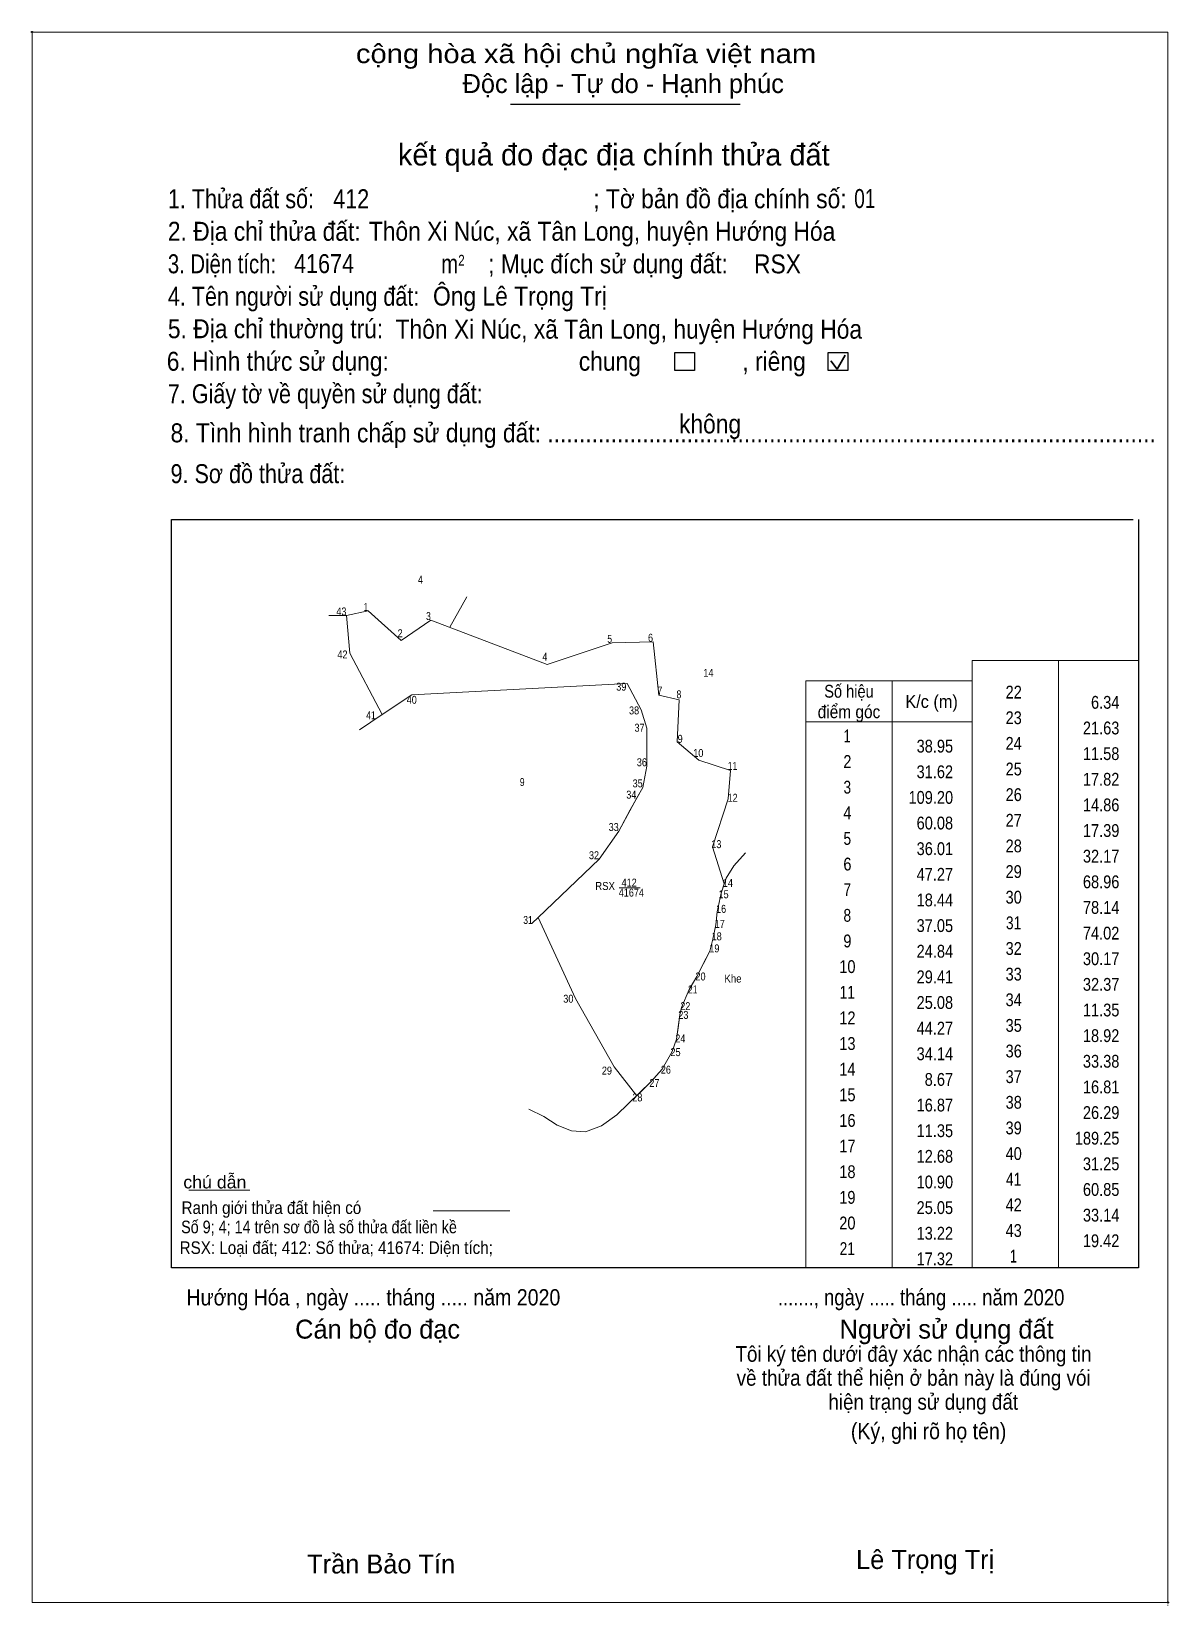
# Model space of a CAD drawing. Header units: metres. Extents: x 543978 to 545942, y 1838886 to 1841906.
# Drawn here: x 544944 to 545942, y 1840524 to 1841906 of the extents above; entities that cross this region are included whole.
import ezdxf
from ezdxf.enums import TextEntityAlignment as Align

# ---------------------------------------------------------------- set-up
doc = ezdxf.new("R2010")
doc.units = ezdxf.units.M
doc.header["$LTSCALE"] = 2
doc.header["$PDMODE"] = 32
doc.header["$PDSIZE"] = 1
for name, color, linetype, lineweight in [('17', 7, 'Continuous', 13), ('2', 7, 'Continuous', 25), ('28', 7, 'Continuous', 13), ('6', 7, 'Continuous', 13), ('63', 7, 'Continuous', 13)]:
    doc.layers.add(name, color=color, linetype=linetype, lineweight=lineweight)

msp = doc.modelspace()

# ---------------------------------------------------------------- linework, layer by layer
at = {"layer": '17'}
msp.add_line((545082.12, 1840888.9), (545135.57, 1840888.9), dxfattribs=at)
at = {"layer": '2'}
for p, q in [((545364.25, 1841842.06), (545565.77, 1841842.06)), ((545066.73, 1841477.42), (545910.39, 1841477.42)), ((545915.1, 1841477.42), (545915.1, 1840820.7))]:
    msp.add_line(p, q, dxfattribs=at)
at = {"layer": '2', "lineweight": 35}
for p, q in [((545645.32, 1841616.8), (545650.99, 1841609.42)), ((545650.99, 1841609.42), (545657.89, 1841621.77))]:
    msp.add_line(p, q, dxfattribs=at)
at = {"layer": '2', "lineweight": 13}
msp.add_lwpolyline([(544944.54, 1841905.28), (545941.05, 1841905.28), (545941.05, 1840526.98), (544944.54, 1840526.98)], close=True, dxfattribs=at)
at = {"layer": '2'}
for points in [[(545508.44, 1841624.16), (545525.56, 1841624.16), (545525.56, 1841608.2), (545508.44, 1841608.2)], [(545643.09, 1841624.16), (545660.21, 1841624.16), (545660.21, 1841608.2), (545643.09, 1841608.2)]]:
    msp.add_lwpolyline(points, close=True, dxfattribs=at)
msp.add_lwpolyline([(545915.1, 1840820.7), (545066.73, 1840820.7), (545066.73, 1841477.42)], dxfattribs=at)
for p in [(544944.54, 1841905.28), (545941.03, 1840526.98)]:
    msp.add_point(p, dxfattribs=at)
at = {"layer": '28'}
for p, q in [((545326.06, 1841409.54), (545311.03, 1841382.88)), ((545220.35, 1841393.26), (545204.83, 1841393.14)), ((545915.1, 1841353.88), (545769.3, 1841353.88)), ((545251.65, 1841306.39), (545277.66, 1841323.71)), ((545251.65, 1841306.39), (545231.79, 1841292.83)), ((545459.57, 1841154.17), (545478, 1841154.17)), ((545388.5, 1841128.16), (545383.37, 1841123.25)), ((545769.21, 1840820.61), (545623.41, 1840820.61))]:
    msp.add_line(p, q, dxfattribs=at)
for points in [[(545223.35, 1841360.26), (545220.35, 1841393.26), (545239.35, 1841397.26), (545268.35, 1841371.26), (545294.35, 1841389.26), (545396.35, 1841350.26), (545453.35, 1841369.26), (545489.35, 1841370.26)], [(545489.35, 1841370.26), (545494.35, 1841323.26), (545512.35, 1841319.26), (545510.35, 1841282.26), (545529.35, 1841266.26), (545557.35, 1841257.26), (545555.35, 1841232.26), (545541.35, 1841190.26), (545551.83, 1841157.77)], [(545277.66, 1841323.71), (545466.65, 1841333.61), (545479.02, 1841310.41), (545483.96, 1841294.34), (545483.96, 1841260.96), (545480.26, 1841242.41), (545469.14, 1841222.63), (545459.25, 1841204.08), (545441.96, 1841179.35), (545388.5, 1841128.16)], [(545380.42, 1840959.91), (545393.41, 1840953.57), (545405.21, 1840946.08), (545417.74, 1840941.08), (545430.14, 1840940.24), (545444.08, 1840945.32), (545457.65, 1840954.93), (545487.47, 1840983.91), (545497.22, 1840995.13), (545506.16, 1841010.54), (545509.93, 1841021.49), (545511.67, 1841033.52), (545512.88, 1841042.92), (545514.29, 1841049.1), (545520.97, 1841065.08), (545527.64, 1841076.49), (545532.79, 1841086.38), (545539.05, 1841098.79), (545541.83, 1841109.33), (545544.37, 1841121.75), (545545.54, 1841133.04), (545549.19, 1841149.51), (545553.44, 1841162.81), (545560.18, 1841173.65), (545570.41, 1841184.84)], [(545475, 1840971.79), (545455.35, 1840997.26), (545421.35, 1841057.26)]]:
    msp.add_lwpolyline(points, dxfattribs=at)
msp.add_lwpolyline([(545239.35, 1841397.26), (545268.35, 1841371.26), (545294.35, 1841389.26), (545396.35, 1841350.26), (545453.35, 1841369.26), (545489.35, 1841370.26), (545494.35, 1841323.26), (545512.35, 1841319.26), (545510.35, 1841282.26), (545529.35, 1841266.26), (545557.35, 1841257.26), (545555.35, 1841232.26), (545541.35, 1841190.26), (545551.83, 1841157.77), (545549.19, 1841149.51), (545545.54, 1841133.04), (545544.37, 1841121.75), (545541.83, 1841109.33), (545539.05, 1841098.79), (545527.64, 1841076.49), (545520.97, 1841065.08), (545514.29, 1841049.1), (545512.88, 1841042.92), (545509.93, 1841021.49), (545506.16, 1841010.54), (545497.22, 1840995.13), (545487.47, 1840983.91), (545475, 1840971.79), (545455.35, 1840997.26), (545421.35, 1841057.26), (545388.5, 1841128.16), (545441.96, 1841179.35), (545459.25, 1841204.08), (545474.7, 1841232.52), (545480.26, 1841242.41), (545483.96, 1841260.96), (545483.96, 1841294.34), (545479.02, 1841310.41), (545466.65, 1841333.61), (545277.66, 1841323.71), (545251.65, 1841306.39), (545223.35, 1841360.26), (545220.35, 1841393.26)], close=True, dxfattribs=at)
msp.add_circle((545769.299, 1840820.702), 0.13, dxfattribs=at)
at = {"layer": '6'}
msp.add_line((545296.36, 1840870.74), (545363.8, 1840870.74), dxfattribs=at)
at = {"layer": '63'}
for p, q in [((545769.3, 1840820.7), (545769.3, 1841353.88)), ((545844.9, 1841353.88), (545844.9, 1840820.7)), ((545844.9, 1841353.88), (545844.9, 1840820.7)), ((545915.1, 1841353.88), (545915.1, 1840820.7)), ((545623.41, 1840820.61), (545623.41, 1841335.79)), ((545699.01, 1841335.79), (545699.01, 1840820.61)), ((545699.01, 1841335.79), (545699.01, 1840847.97)), ((545769.21, 1841335.79), (545769.21, 1840820.61)), ((545915.1, 1840820.7), (545769.3, 1840820.7))]:
    msp.add_line(p, q, dxfattribs=at)
for points in [[(545623.41, 1841335.79), (545699.01, 1841335.79), (545769.21, 1841335.79)], [(545623.41, 1841299.79), (545699.01, 1841299.79), (545769.21, 1841299.79)]]:
    msp.add_lwpolyline(points, dxfattribs=at)

# ---------------------------------------------------------------- texts
at = {"layer": '2'}
for s, height, width, p in [('cộng hòa xã hội chủ nghĩa việt nam', 16.63, 1.15, (545228.65, 1841878)), ('1. Thửa đất số:', 16.63, 0.85, (545063.68, 1841750.65)), ('412', 16.64, 0.85, (545208.74, 1841750.65)), ('; Tờ bản đồ địa chính số:', 16.63, 0.9, (545436.87, 1841750.65)), ('01', 16.64, 0.75, (545665.82, 1841750.86)), ('2. Địa chỉ thửa đất:', 16.63, 0.9, (545063.68, 1841722.12)), ('Thôn Xi Núc, xã Tân Long, huyện Hướng Hóa', 16.63, 0.9, (545239.97, 1841722.12)), ('3. Diện tích:', 16.63, 0.8, (545063.68, 1841693.57)), ('41674', 16.64, 0.85, (545174.4, 1841693.73)), ('; Mục đích sử dụng đất:', 16.63, 0.9, (545344.67, 1841693.57)), ('m', 16.63, 0.8, (545303.45, 1841693.57)), ('2', 9.504, 0.8, (545318.4, 1841700.27)), ('RSX', 16.63, 0.9, (545577.91, 1841693.48)), ('4. Tên người sử dụng đất:', 16.63, 0.85, (545063.68, 1841665.09)), ('Ông Lê Trọng Trị', 16.64, 0.9, (545296.27, 1841665.22)), ('5. Địa chỉ thường trú:', 16.63, 0.9, (545063.68, 1841636.58)), ('Thôn Xi Núc, xã Tân Long, huyện Hướng Hóa', 16.63, 0.9, (545263.48, 1841636.19)), ('6. Hình thức sử dụng:', 16.63, 0.9, (545062.72, 1841608.06)), ('chung                , riêng', 16.63, 0.9, (545424.17, 1841608.06)), ('7. Giấy tờ về quyền sử dụng đất:', 16.63, 0.85, (545063.68, 1841579.57)), ('8. Tình hình tranh chấp sử dụng đất: ................................................................................................', 16.63, 0.9, (545066.03, 1841545.23)), ('không', 16.63, 0.9, (545512.07, 1841553.08)), ('9. Sơ đồ thửa đất:', 16.63, 0.85, (545066.03, 1841509.4)), ('Hướng Hóa , ngày ..... tháng ..... năm 2020', 14.26, 0.9, (545079.95, 1840787.75)), ('......., ngày ..... tháng ..... năm 2020', 14.26, 0.85, (545598.8, 1840787.75)), ('(Ký, ghi rõ họ tên)', 14.26, 0.9, (545662.86, 1840670.36))]:
    msp.add_text(s, height=height, dxfattribs=dict(at, width=width)).set_placement(p)
for s, height, p in [('Độc lập - Tự do - Hạnh phúc', 16.63, (545322.22, 1841851.78)), ('Cán bộ đo đạc', 16.63, (545175.34, 1840758.63)), ('Người sử dụng đất', 16.63, (545652.98, 1840758.63)), ('Trần Bảo Tín', 16.63, (545185.94, 1840552.53)), ('Lê Trọng Trị', 16.64, (545667.44, 1840556.45))]:
    msp.add_text(s, height=height, dxfattribs=at).set_placement(p)
for s, height, p in [('kết quả đo đạc địa chính thửa đất', 19.01, (545454.885, 1841788.17)), ('.', 4.753, (545940.945, 1840524.39))]:
    msp.add_text(s, height=height, dxfattribs=at).set_placement(p, align=Align.CENTER)
at = {"layer": '2', "width": 0.9}
for s, p in [('Tôi ký tên dưới đây xác nhận các thông tin', (545717.8, 1840738.29)), ('về thửa đất thể hiện ở bản này là đúng vói', (545717.94, 1840717.29)), ('hiện trạng sử dụng đất', (545726.35, 1840696.24))]:
    msp.add_text(s, height=13.74, dxfattribs=at).set_placement(p, align=Align.CENTER)
at = {"layer": '28'}
for s, width, p in [('4', 0.8, (545285.21, 1841421.2)), ('14', 0.85, (545537.905, 1841339.43)), ('9', 0.8, (545374.545, 1841243.55)), ('RSX', 0.9, (545447.215, 1841152.38)), ('412', 0.85, (545468.375, 1841155.33)), ('41674', 0.85, (545470.295, 1841146.53))]:
    msp.add_text(s, height=7, dxfattribs=dict(at, width=width)).set_placement(p, align=Align.CENTER)
for s, width, p in [(' 43', 0.85, (545220.34, 1841393.25)), (' 1', 0.75, (545239.34, 1841397.25)), (' 3', 0.8, (545294.34, 1841389.25)), (' 2', 0.85, (545269.66, 1841374.18)), (' 5', 0.8, (545453.34, 1841369.25)), (' 6', 0.85, (545489.34, 1841370.25)), (' 42', 0.85, (545221.28, 1841355.54)), (' 4', 0.85, (545396.63, 1841353.48)), (' 39', 0.85, (545465.9, 1841327.28)), (' 7', 0.8, (545497.42, 1841323.83)), (' 8', 0.8, (545514.1, 1841320.57)), (' 40', 0.85, (545282.05, 1841315.76)), (' 38', 0.85, (545477.1, 1841306.43)), (' 41', 0.8, (545246.06, 1841302.26)), (' 37', 0.85, (545481.89, 1841291.24)), (' 9', 0.85, (545515.33, 1841281.51)), (' 10', 0.85, (545533.45, 1841269.04)), (' 36', 0.85, (545483.95, 1841260.95)), (' 11', 0.8, (545563.21, 1841257.69)), (' 35', 0.85, (545480.25, 1841242.4)), (' 34', 0.85, (545474.69, 1841232.51)), (' 12', 0.85, (545563.56, 1841229.75)), (' 33', 0.85, (545459.24, 1841204.07)), (' 32', 0.85, (545441.95, 1841179.34)), (' 13', 0.85, (545549.26, 1841189.07)), (' 14', 0.85, (545559.45, 1841155.11)), (' 15', 0.85, (545555.63, 1841145.09)), (' 16', 0.85, (545553.45, 1841132.29)), (' 31', 0.8, (545383.79, 1841122.56)), (' 17', 0.85, (545552.28, 1841119.09)), (' 19', 0.85, (545547.55, 1841097.6)), (' 18', 0.85, (545549.6, 1841108.14)), (' 20', 0.85, (545535.41, 1841072.95)), ('Khe', 0.9, (545566.94, 1841071.11)), (' 21', 0.8, (545528.3, 1841061.54)), (' 30', 0.85, (545419.43, 1841053.42)), (' 22', 0.85, (545522.06, 1841046.88)), (' 23', 0.85, (545520.35, 1841039.23)), (' 24', 0.85, (545517.7, 1841018.54)), (' 25', 0.85, (545513.49, 1841006.56)), (' 29', 0.85, (545453.28, 1840990.34)), (' 26', 0.85, (545504.99, 1840991.15)), (' 27', 0.85, (545494.94, 1840979.49)), (' 28', 0.85, (545479.98, 1840966.78))]:
    msp.add_text(s, height=7, dxfattribs=dict(at, width=width)).set_placement(p, align=Align.RIGHT)
at = {"layer": '6'}
for s, width, p in [('chú dẫn', 1.05, (545077.26, 1840890.45)), ('Ranh giới thửa đất hiện có ', 0.9, (545075.69, 1840867.99)), ('Số 9; 4; 14 trên sơ đồ là số thửa đất liền kề', 0.85, (545075.33, 1840851.09)), ('RSX: Loại đất; 412: Số thửa; 41674: Diện tích;', 0.9, (545074.01, 1840832.9))]:
    msp.add_text(s, height=11.07, dxfattribs=dict(at, width=width)).set_placement(p)
at = {"layer": '63'}
for s, width, p in [('Số hiệu', 0.85, (545661.205, 1841321.12)), ('K/c (m)', 0.95, (545733.68, 1841312.12)), (' 22', 0.85, (545803.96, 1841320.39)), ('điểm góc', 0.9, (545661.23, 1841303.12)), (' 23', 0.85, (545803.955, 1841297.89)), (' 1', 0.75, (545658.05, 1841281.97)), (' 24', 0.85, (545803.93, 1841275.39)), (' 2', 0.85, (545658.05, 1841259.47)), (' 25', 0.85, (545803.955, 1841252.89)), (' 3', 0.8, (545658.07, 1841236.97)), (' 26', 0.85, (545803.96, 1841230.39)), (' 4', 0.85, (545658.05, 1841214.47)), (' 27', 0.85, (545803.97, 1841207.89)), (' 5', 0.8, (545658.07, 1841191.97)), (' 28', 0.85, (545803.97, 1841185.39)), (' 6', 0.85, (545658.08, 1841169.47)), (' 29', 0.85, (545803.93, 1841162.89)), (' 7', 0.8, (545658.055, 1841146.97)), (' 30', 0.85, (545803.93, 1841140.39)), (' 8', 0.8, (545658.055, 1841124.47)), (' 31', 0.8, (545803.93, 1841117.89)), (' 9', 0.85, (545658.05, 1841101.97)), (' 32', 0.85, (545803.96, 1841095.39)), (' 10', 0.85, (545658.04, 1841079.47)), (' 33', 0.85, (545803.955, 1841072.89)), (' 11', 0.8, (545658.04, 1841056.97)), (' 34', 0.85, (545803.93, 1841050.39)), (' 12', 0.85, (545658.07, 1841034.47)), (' 35', 0.85, (545803.955, 1841027.89)), (' 13', 0.85, (545658.065, 1841011.97)), (' 36', 0.85, (545803.96, 1841005.39)), (' 14', 0.85, (545658.04, 1840989.47)), (' 37', 0.85, (545803.97, 1840982.89)), (' 15', 0.85, (545658.065, 1840966.97)), (' 38', 0.85, (545803.97, 1840960.39)), (' 16', 0.85, (545658.07, 1840944.47)), (' 39', 0.85, (545803.93, 1840937.89)), (' 17', 0.85, (545658.08, 1840921.97)), (' 40', 0.85, (545803.93, 1840915.39)), (' 18', 0.85, (545658.08, 1840899.47)), (' 41', 0.8, (545803.93, 1840892.89)), (' 19', 0.85, (545658.04, 1840876.97)), (' 42', 0.85, (545803.96, 1840870.39)), (' 20', 0.85, (545658.04, 1840854.47)), (' 43', 0.85, (545803.955, 1840847.89)), (' 21', 0.8, (545658.04, 1840831.97)), (' 1', 0.75, (545803.94, 1840825.39))]:
    msp.add_text(s, height=11.25, dxfattribs=dict(at, width=width)).set_placement(p, align=Align.CENTER)
at = {"layer": '63', "width": 0.85}
for s, p in [('6.34', (545898.44, 1841311.39)), ('21.63', (545898.44, 1841288.89)), ('38.95', (545752.55, 1841272.97)), ('11.58', (545898.44, 1841266.39)), ('31.62', (545752.53, 1841250.47)), ('17.82', (545898.42, 1841243.89)), ('109.20', (545752.56, 1841227.97)), ('14.86', (545898.45, 1841221.39)), ('60.08', (545752.55, 1841205.47)), ('17.39', (545898.45, 1841198.89)), ('36.01', (545752.56, 1841182.97)), ('32.17', (545898.44, 1841176.39)), ('47.27', (545752.55, 1841160.47)), ('68.96', (545898.45, 1841153.89)), ('18.44', (545752.56, 1841137.97)), ('78.14', (545898.45, 1841131.39)), ('37.05', (545752.55, 1841115.47)), ('74.02', (545898.42, 1841108.89)), ('24.84', (545752.56, 1841092.97)), ('30.17', (545898.44, 1841086.39)), ('29.41', (545752.56, 1841070.47)), ('32.37', (545898.44, 1841063.89)), ('25.08', (545752.55, 1841047.97)), ('11.35', (545898.44, 1841041.39)), ('44.27', (545752.55, 1841025.47)), ('18.92', (545898.42, 1841018.89)), ('34.14', (545752.56, 1841002.97)), ('33.38', (545898.44, 1840996.39)), ('8.67', (545752.54, 1840980.47)), ('16.81', (545898.45, 1840973.89)), ('16.87', (545752.55, 1840957.97)), ('26.29', (545898.45, 1840951.39)), ('11.35', (545752.55, 1840935.47)), ('189.25', (545898.45, 1840928.89)), ('12.68', (545752.55, 1840912.97)), ('31.25', (545898.44, 1840906.39)), ('10.90', (545752.56, 1840890.47)), ('60.85', (545898.44, 1840883.89)), ('25.05', (545752.55, 1840867.97)), ('33.14', (545898.45, 1840861.39)), ('13.22', (545752.53, 1840845.47)), ('19.42', (545898.42, 1840838.89)), ('17.32', (545752.53, 1840822.97))]:
    msp.add_text(s, height=11.25, dxfattribs=at).set_placement(p, align=Align.RIGHT)

doc.saveas('drawing.dxf')
